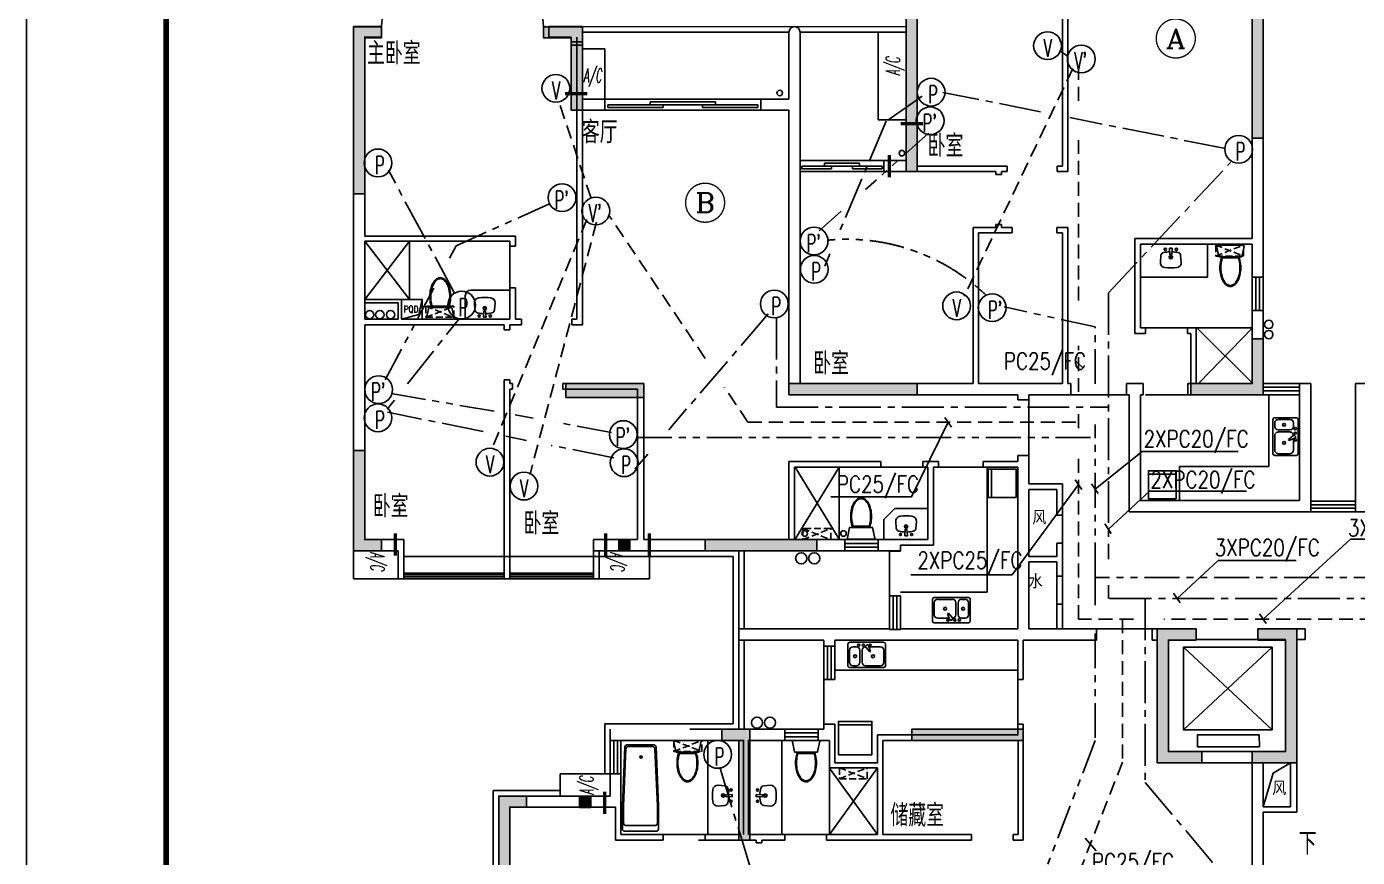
# Model space of a CAD drawing. Extents: x 193704 to 253004, y -154987 to -112987.
# Drawn here: x 193704 to 217549, y -137955 to -123055 of the extents above; entities that cross this region are included whole.
import ezdxf
from ezdxf.enums import TextEntityAlignment as Align

# ---------------------------------------------------------------- set-up
doc = ezdxf.new("R2010")
doc.units = 0
doc.header["$LTSCALE"] = 1000
doc.header["$MEASUREMENT"] = 0
for name, pattern in [('CENTER2', [1.125, 0.75, -0.125, 0.125, -0.125]), ('CONTINOUS', [0]), ('DASH', [0.35, 0.25, -0.1]), ('DASHED_50', [0.375, 0.25, -0.125]), ('PHANTOM2', [1.25, 0.625, -0.125, 0.125, -0.125, 0.125, -0.125])]:
    doc.linetypes.add(name, pattern=pattern)
doc.layers.get('0').update_dxf_attribs({"linetype": 'CONTINUOUS'})
for name, color, linetype in [('DJ', 4, 'CONTINUOUS'), ('FRAME', 7, 'CONTINUOUS'), ('KT', 251, 'CONTINUOUS'), ('PUB_TEXT', 7, 'CONTINUOUS'), ('WALL', 7, 'CONTINUOUS'), ('WINDOW', 7, 'CONTINUOUS'), ('WINDOW_TEXT', 7, 'CONTINUOUS'), ('厨卫', 251, 'CONTINUOUS'), ('弱电线2', 2, 'CONTINUOUS'), ('文字', 7, 'CONTINUOUS'), ('构造柱', 7, 'CONTINUOUS'), ('柱', 252, 'CONTINUOUS'), ('热水器', 252, 'CONTINUOUS'), ('空调位', 7, 'CONTINUOUS'), ('管道', 6, 'CONTINUOUS'), ('轴线', 2, 'CONTINUOUS')]:
    doc.layers.add(name, color=color, linetype=linetype)
doc.styles.add('_HZTXT', font='txt.shx', dxfattribs={"width": 0.8, "bigfont": 'hztxt.shx'})
doc.styles.add('_SIMPLEX', font='SIMPLEX.shx', dxfattribs={"width": 0.8})
doc.styles.add('COMP', font='COMPLEX', dxfattribs={"bigfont": 'hztxt'})
doc.styles.add('DIM_FONT', font='wcad.shx', dxfattribs={"width": 0.8})
doc.styles.add('HZTXT', font='romans.shx', dxfattribs={"width": 0.8, "bigfont": 'hztxt.shx'})
doc.styles.add('ITALICC', font='italicc.shx', dxfattribs={"width": 0.6})
doc.styles.add('SIMPLEX', font='SIMPLEX.SHX')

# ---------------------------------------------------------------- blocks, each defined once
blk = doc.blocks.new('_INDEX1')
at = {"const_width": 0.035}
blk.add_lwpolyline([(-0.5, 0, 1), (0.5, 0, 1)], format="xyb", close=True, dxfattribs=at)
at = {"style": 'COMP', "width": 2.333333}
blk.add_attdef('1', text='', height=0.5, dxfattribs=at).set_placement((-0.25, -0.25), (0.25, -0.25), align=Align.FIT)
blk = doc.blocks.new('WC2')
for points in [[(211, 207, 0.354037), (207, 212), (24, 251, 0.477064), (0, 231), (0, -231, 0.477064), (12, -241), (207, -200, 0.354037), (211, -195)], [(218, 163), (218, -150, 0.033558), (269, -165, 0.056391), (405, -181, 0.056391), (541, -165, 0.070142), (644, -126, 0.106098), (721, -59, 0.162033), (743, 6, 0.162033), (721, 71, 0.106098), (644, 138, 0.070142), (541, 178, 0.056391), (405, 193, 0.056391), (269, 178, 0.033558)], [(232, 150), (232, -138, 0.027675), (273, -149, 0.056391), (405, -164, 0.056391), (537, -149, 0.070142), (636, -112, 0.106098), (708, -49, 0.162033), (726, 6, 0.162033), (708, 61, 0.106098), (636, 124, 0.070142), (537, 162, 0.056391), (405, 177, 0.056391), (273, 162, 0.027675)]]:
    blk.add_lwpolyline(points, format="xyb", close=True)
blk = doc.blocks.new('M_E10')
for p, q in [((-740, -70), (-740, -680)), ((-700, -30), (-302, -30)), ((-640, -90), (-640, -660)), ((-600, -50), (-300, -50)), ((-300, -50), (695, -96)), ((-298, -30), (724, -76)), ((730, -136), (730, -614)), ((760, -116), (760, -634)), ((695, -654), (-300, -700)), ((685, -654), (-300, -700)), ((724, -674), (-298, -720)), ((-700, -720), (-302, -720)), ((-600, -700), (-300, -700))]:
    blk.add_line(p, q)
at = {"const_width": 1.5}
for points in [[(-800, 0), (800, 0)], [(-800, -750), (-800, 0)], [(800, 0), (800, -750)], [(800, -750), (-800, -750)]]:
    blk.add_lwpolyline(points, dxfattribs=at)
for radius in [20, 16]:
    blk.add_circle((550, -386), radius)
for centre, start, end in [((-700, -70), 90, 180), ((-600, -90), 90, 180), ((-302, -70), 83.7966, 90), ((690, -136), 0, 83.3675), ((720, -116), 0, 83.7966), ((-700, -680), 180, 270), ((-600, -660), 180, 270), ((690, -614), 276.6325, 0), ((720, -634), 276.2034, 0), ((-302, -680), 270, 276.2034)]:
    blk.add_arc(centre, 40, start, end)
at = {"width": 0.8, "flags": 9}
for tag in ['XSIZE', 'YSIZE']:
    blk.add_attdef(tag, (0, 0), '', height=0.5, dxfattribs=at)
blk = doc.blocks.new('RSQ')
at = {"layer": '热水器', "linetype": 'DASH', "ltscale": 0.5}
for p, q in [((-250, 0), (250, -200)), ((-250, -200), (250, 0))]:
    blk.add_line(p, q, dxfattribs=at)
blk.add_lwpolyline([(250, 0), (-250, 0), (-250, -200), (250, -200)], close=True, dxfattribs=at)
blk = doc.blocks.new('M_E29JIV')
at = {"color": 0, "linetype": 'ByBlock'}
for p, q in [((0, -307), (0, 307)), ((31, 338), (419, 338)), ((82, 245), (82, 40)), ((358, 307), (143, 307)), ((419, -20), (419, 245)), ((450, 307), (450, -307)), ((48, 2), (57, -12)), ((59, 31), (163, 70)), ((173, 53), (87, -18)), ((163, 70), (173, 53)), ((82, -184), (82, -245)), ((143, -82), (358, -82)), ((358, -123), (143, -123)), ((419, -245), (419, -184)), ((419, -338), (31, -338)), ((143, -307), (358, -307))]:
    blk.add_line(p, q, dxfattribs=at)
for centre, radius in [((51, 61), 20.5), ((251, 112), 25.6), ((51, -61), 20.5), ((51, -143), 20.5), ((251, -210), 25.6)]:
    blk.add_circle(centre, radius, dxfattribs=at)
for centre, radius, start, end in [((31, 307), 30.7, 90, 180), ((143, 245), 61.4, 90, 180), ((358, 245), 61.4, 0, 90), ((419, 307), 30.7, 0, 90), ((66, 12), 20.5, 110.5377, 210), ((74, -2), 20.5, 210, 309.4623), ((143, -20), 61.4, 180, 270), ((143, -184), 61.4, 90, 180), ((358, -20), 61.4, 270, 0), ((358, -184), 61.4, 0, 90), ((31, -307), 30.7, 180, 270), ((143, -245), 61.4, 180, 270), ((358, -245), 61.4, 270, 0), ((419, -307), 30.7, 270, 0)]:
    blk.add_arc(centre, radius, start, end, dxfattribs=at)
at = {"style": 'DIM_FONT', "width": 0.8, "flags": 9}
for tag in ['XSIZE', 'YSIZE']:
    blk.add_attdef(tag, (0, 0), '', height=0.5, dxfattribs=at)
blk = doc.blocks.new('_WBLK')
for p, q in [((-0.5, 0.5), (0.5, 0.5)), ((0.5, 0.167), (-0.5, 0.167)), ((0.5, -0.167), (-0.5, -0.167)), ((-0.5, -0.5), (0.5, -0.5))]:
    blk.add_line(p, q)
at = {"layer": 'WINDOW_TEXT', "style": 'SIMPLEX', "flags": 9}
blk.add_attdef('A', text='', height=1, dxfattribs=at).set_placement((0, 1.5), align=Align.MIDDLE)
blk = doc.blocks.new('A')
at = {"layer": '厨卫'}
blk.add_lwpolyline([(-370, 0), (-59, 85), (0, 350)], dxfattribs=at)
blk.add_lwpolyline([(-370, 0), (0, 0), (0, 350), (-370, 350)], close=True, dxfattribs=at)
at = {"layer": '厨卫', "style": 'HZTXT', "width": 0.8}
blk.add_text('PQD', height=120, dxfattribs=at).set_placement((-333, 118))

msp = doc.modelspace()

# ---------------------------------------------------------------- hatches: boundary and pattern name
at = {"layer": '构造柱'}
for points in [[(204312.9, -132458.1), (204512.9, -132458.1), (204512.9, -132258.1), (204312.9, -132258.1)], [(203612.9, -137058.1), (203812.9, -137058.1), (203812.9, -136858.1), (203612.9, -136858.1)]]:
    msp.add_hatch(color=256, dxfattribs=at).paths.add_polyline_path(points)
at = {"layer": '柱'}
h = msp.add_hatch(color=256, dxfattribs=at)
h.paths.add_polyline_path([(215762.9, -134057), (215762.9, -133857), (216462.9, -133857), (216462.9, -136257), (215662.9, -136257), (215662.9, -136057), (216262.9, -136057), (216262.9, -134057)])
h.paths.add_polyline_path([(202662.9, -136857.1), (202162.9, -136857.1), (202162.9, -138457.1), (202362.9, -138457.1), (202362.9, -137057.1), (202662.9, -137057.1)])
h.paths.add_polyline_path([(202162.9, -140357), (202362.9, -140357), (202362.9, -142157), (202812.9, -142157), (202812.9, -142357), (202162.9, -142357)])
h.paths.add_polyline_path([(199562.9, -130657), (199762.9, -130657), (199762.9, -132257), (200062.9, -132257), (200062.9, -132457), (199562.9, -132457)])
h.paths.add_polyline_path([(200062.9, -123057), (199562.9, -123057), (199562.9, -126057), (199762.9, -126057), (199762.9, -123257), (200062.9, -123257)])
h.paths.add_polyline_path([(205362.9, -142157), (205362.9, -142357), (206762.9, -142357), (206762.9, -142157), (206062.9, -142157), (206062.9, -141357), (205862.9, -141357), (205862.9, -142157)])
h.paths.add_polyline_path([(206162.9, -135657), (206662.9, -135657), (206662.9, -137647), (206462.9, -137647), (206462.9, -135857), (206162.9, -135857)])
h.paths.add_polyline_path([(211362.9, -141257), (211562.9, -141257), (211562.9, -142857), (211362.9, -142857)])
h.paths.add_polyline_path([(215662.9, -140857), (215862.9, -140857), (215862.9, -142857), (215662.9, -142857)])
h.paths.add_polyline_path([(211562.9, -135657.1), (211562.9, -135857.1), (209562.9, -135857.1), (209562.9, -135657.1)])
h.paths.add_polyline_path([(214662.9, -134057), (214662.9, -133857), (213962.9, -133857), (213962.9, -136257), (214762.9, -136257), (214762.9, -136057), (214162.9, -136057), (214162.9, -134057)])
h.paths.add_polyline_path([(214162.9, -134057), (214162.9, -136057)], flags=16)
h.paths.add_polyline_path([(207362.9, -129657), (207362.9, -129457), (209662.9, -129457), (209662.9, -129657)])
h.paths.add_polyline_path([(203362.9, -129707), (203362.9, -129457), (204762.9, -129457), (204762.9, -129707)])
h.paths.add_polyline_path([(205862.9, -132457), (205862.9, -132257), (207862.9, -132257), (207862.9, -132457)])
h.paths.add_polyline_path([(202962.9, -123057), (203662.9, -123057), (203662.9, -124357), (203662.9, -124557), (203462.9, -124557), (203462.9, -123257), (202962.9, -123257)])
h.paths.add_polyline_path([(215662.9, -128657), (215862.9, -128657), (215862.9, -129657), (214562.9, -129657), (214562.9, -129457), (215662.9, -129457)])
h.paths.add_polyline_path([(209462.9, -125657), (209662.9, -125657), (209662.9, -121657), (209462.9, -121657)])
h.paths.add_polyline_path([(215662.9, -125057), (215862.9, -125057), (215862.9, -121657), (215662.9, -121657)])
h.paths.add_polyline_path([(230862.9, -129707), (230862.9, -129457), (229462.9, -129457), (229462.9, -129707)])
h.paths.add_polyline_path([(222662.9, -135657.1), (222662.9, -135857.1), (224662.9, -135857.1), (224662.9, -135657.1)])
h.paths.add_polyline_path([(218562.9, -140857), (218362.9, -140857), (218362.9, -142857), (218562.9, -142857)])
h.paths.add_polyline_path([(222862.9, -141257), (222662.9, -141257), (222662.9, -142857), (222862.9, -142857)])
h.paths.add_polyline_path([(219562.9, -134057), (219562.9, -133857), (220262.9, -133857), (220262.9, -136257), (219462.9, -136257), (219462.9, -136057), (220062.9, -136057), (220062.9, -134057)])
h.paths.add_polyline_path([(218462.9, -134057), (218462.9, -133857), (217762.9, -133857), (217762.9, -136257), (218562.9, -136257), (218562.9, -136057), (217962.9, -136057), (217962.9, -134057)])
h.paths.add_polyline_path([(220062.9, -134057), (220062.9, -136057)], flags=16)
h.paths.add_polyline_path([(228862.9, -142157), (228862.9, -142357), (227462.9, -142357), (227462.9, -142157), (228162.9, -142157), (228162.9, -141357), (228362.9, -141357), (228362.9, -142157)])
h.paths.add_polyline_path([(228062.9, -135657), (227562.9, -135657), (227562.9, -137647), (227762.9, -137647), (227762.9, -135857), (228062.9, -135857)])
h.paths.add_polyline_path([(218562.9, -128657), (218362.9, -128657), (218362.9, -129657), (219662.9, -129657), (219662.9, -129457), (218562.9, -129457)])
h.paths.add_polyline_path([(218562.9, -125057), (218362.9, -125057), (218362.9, -121657), (218562.9, -121657)])
h.paths.add_polyline_path([(226862.9, -129657), (226862.9, -129457), (224562.9, -129457), (224562.9, -129657)])
h.paths.add_polyline_path([(228362.9, -132457), (228362.9, -132257), (226362.9, -132257), (226362.9, -132457)])
h.paths.add_polyline_path([(224762.9, -125657), (224562.9, -125657), (224562.9, -121657), (224762.9, -121657)])
h.paths.add_polyline_path([(232062.9, -140357), (231862.9, -140357), (231862.9, -142157), (231412.9, -142157), (231412.9, -142357), (232062.9, -142357)])
h.paths.add_polyline_path([(231562.9, -136857.1), (232062.9, -136857.1), (232062.9, -138457.1), (231862.9, -138457.1), (231862.9, -137057.1), (231562.9, -137057.1)])
h.paths.add_polyline_path([(234662.9, -130657), (234462.9, -130657), (234462.9, -132257), (234162.9, -132257), (234162.9, -132457), (234662.9, -132457)])
h.paths.add_polyline_path([(231262.9, -123057), (230562.9, -123057), (230562.9, -124357), (230562.9, -124557), (230762.9, -124557), (230762.9, -123257), (231262.9, -123257)])
h.paths.add_polyline_path([(234162.9, -123057), (234662.9, -123057), (234662.9, -126057), (234462.9, -126057), (234462.9, -123257), (234162.9, -123257)])

# ---------------------------------------------------------------- linework, layer by layer
for p, q in [((206862.9, -124357), (204062.9, -124357)), ((204121.2, -124506.7), (204121.2, -124457)), ((205112.9, -124457), (204121.2, -124457)), ((204879.6, -124457), (204879.6, -124407.2)), ((206046.2, -124407.2), (204879.6, -124407.2)), ((205112.9, -124506.7), (205112.9, -124457)), ((205812.9, -124457), (205112.9, -124457)), ((206804.6, -124457), (205812.9, -124457)), ((205812.9, -124506.7), (205812.9, -124457)), ((206046.2, -124457), (206046.2, -124407.2)), ((206804.6, -124506.7), (206804.6, -124457)), ((206862.9, -124557), (204062.9, -124557)), ((205112.9, -124506.7), (204121.2, -124506.7)), ((206804.6, -124506.7), (205812.9, -124506.7)), ((209062.9, -125457), (207562.9, -125457)), ((209062.9, -125657), (207562.9, -125657)), ((207594.2, -125606.7), (207594.2, -125557)), ((208125.4, -125557), (207594.2, -125557)), ((208125.4, -125606.7), (207594.2, -125606.7)), ((208625.4, -125507.3), (208000.4, -125507.3)), ((208000.4, -125557), (208000.4, -125507.3)), ((208125.4, -125606.7), (208125.4, -125557)), ((208500.4, -125557), (208125.4, -125557)), ((209031.7, -125557), (208500.4, -125557)), ((208500.4, -125606.7), (208500.4, -125557)), ((209031.7, -125606.7), (208500.4, -125606.7)), ((208625.4, -125557), (208625.4, -125507.3)), ((209031.7, -125606.7), (209031.7, -125557)), ((215662.9, -127547), (215662.9, -128147)), ((215729.6, -128147), (215729.6, -127547)), ((215796.2, -128147), (215796.2, -127547)), ((215862.9, -127547), (215862.9, -128147)), ((216512.9, -129457), (215862.9, -129457)), ((215862.9, -129523.7), (216512.9, -129523.7)), ((215862.9, -129590.3), (216512.9, -129590.3)), ((216512.9, -129657), (215862.9, -129657)), ((217512.9, -131567), (216712.9, -131567)), ((212262.9, -131817), (212262.9, -132317)), ((216712.9, -131630.3), (217512.9, -131630.3)), ((216712.9, -131693.7), (217512.9, -131693.7)), ((217512.9, -131757), (216712.9, -131757)), ((208962.9, -132257), (208362.9, -132257)), ((208362.9, -132323.7), (208962.9, -132323.7)), ((208362.9, -132390.3), (208962.9, -132390.3)), ((208962.9, -132457), (208362.9, -132457)), ((200462.9, -132856.6), (202262.9, -132856.6)), ((202262.9, -132890), (200462.9, -132890)), ((202262.9, -132923.3), (200462.9, -132923.3)), ((200462.9, -132956.6), (202262.9, -132956.6)), ((202359, -132856.6), (203862.9, -132856.6)), ((203862.9, -132890), (202359, -132890)), ((203862.9, -132923.3), (202359, -132923.3)), ((202359, -132956.6), (203862.9, -132956.6)), ((207287.9, -135657), (207887.9, -135657)), ((204162.9, -135857), (204162.9, -136457)), ((204226.2, -136457), (204226.2, -135857)), ((204289.6, -136457), (204289.6, -135857)), ((204352.9, -135857), (204352.9, -136457)), ((207887.9, -135723.7), (207287.9, -135723.7)), ((207887.9, -135790.3), (207287.9, -135790.3)), ((207287.9, -135857), (207887.9, -135857))]:
    msp.add_line(p, q)
at = {"layer": 'DJ'}
for p, q in [((212487.5, -129035.5), (212622.1, -129170)), ((210157.2, -130064.7), (210275.6, -130237.3)), ((212495.4, -131186.2), (212613.8, -131358.8)), ((212785, -131255.8), (212903.3, -131428.4)), ((213022.2, -131972.1), (213140.5, -132144.8)), ((214253.1, -133215.8), (214371.5, -133388.4)), ((215796.2, -133588.5), (215914.6, -133761.1)), ((212669.9, -137612.3), (212871, -137839.6))]:
    msp.add_line(p, q, dxfattribs=at)
at = {"layer": 'DJ', "linetype": 'ByBlock'}
for p, q in [((210214.4, -130148.2), (209558.5, -131486.6)), ((213691.7, -130673.5), (215414.9, -130673.5)), ((212552.6, -131269.7), (211362.5, -132885.5)), ((209558.5, -131486.6), (208116.2, -131486.6)), ((213824.9, -131389.8), (215563.2, -131389.8)), ((215055.9, -132633.5), (216452.8, -132633.5)), ((211362.5, -132885.5), (209549.6, -132885.5))]:
    msp.add_line(p, q, dxfattribs=at)
at = {"layer": 'DJ', "linetype": 'CONTINOUS'}
for p, q in [((212850.1, -131350.7), (213691.7, -130673.5)), ((213087.2, -132067.1), (213824.9, -131389.8)), ((215861.3, -133683.4), (217425.5, -132247.3)), ((217425.5, -132247.3), (219121.9, -132247.3)), ((214318.2, -133310.7), (215055.9, -132633.5))]:
    msp.add_line(p, q, dxfattribs=at)
at = {"layer": 'DJ'}
for centre in [(211997.4, -123398.7), (212601.5, -123637.1), (203187.1, -124161.4), (209911.8, -124231.9), (209894.8, -124744.7), (215421.5, -125256), (199999.4, -125499.9), (203299.1, -126124.1), (203903.6, -126362), (207814.2, -126901.9), (207816.6, -127406.9), (201499.6, -128050.8), (207102.7, -128030.1), (210367.3, -128063.6), (211005.9, -128097.2), (200011.6, -129566.1), (200000.9, -130071.7), (204397, -130372.2), (202005.6, -130866.7), (204410.8, -130877.8), (202615.7, -131296.5), (206086.3, -136108.5)]:
    msp.add_circle(centre, 248.7, dxfattribs=at)
at = {"layer": 'FRAME', "color": 7, "linetype": 'ByBlock'}
msp.add_lwpolyline([(193703.8, -112987), (253003.8, -112987), (253003.8, -154987), (193703.8, -154987)], close=True, dxfattribs=at)
at = {"layer": 'FRAME', "color": 7, "linetype": 'ByBlock', "const_width": 100}
msp.add_lwpolyline([(196203.8, -153986.6), (252003.8, -153986.6), (252003.8, -113986.5), (196203.8, -113986.5)], close=True, dxfattribs=at)
at = {"layer": 'KT', "const_width": 60}
for points in [[(203352.9, -124257), (203752.9, -124257)], [(209368.5, -124797), (209768.5, -124797)], [(209162.9, -125358.6), (209162.9, -125758.6)], [(200312.9, -132144.7), (200312.9, -132544.7)], [(204082, -132144.7), (204082, -132544.7)], [(204862.8, -132144.7), (204862.8, -132544.7)], [(204062.9, -136774.3), (204062.9, -137174.3)]]:
    msp.add_lwpolyline(points, dxfattribs=at)
at = {"layer": 'WALL'}
for p, q in [((215862.9, -120557), (215862.9, -127547)), ((209462.9, -121657), (209462.9, -125457)), ((209662.9, -121857), (209662.9, -125557)), ((212262.9, -121857), (212262.9, -125557)), ((212362.9, -121857), (212362.9, -125657)), ((215662.9, -126857), (215662.9, -121857)), ((199562.9, -132457), (199562.9, -123056)), ((200062.9, -123056), (199562.9, -123056)), ((200062.9, -123246), (199752.9, -123246)), ((199762.9, -123246), (199762.9, -126812)), ((200062.9, -123246), (200062.9, -123056)), ((203062.9, -123056), (203652.9, -123056)), ((203062.9, -123246), (203062.9, -123056)), ((203462.9, -123246), (203062.9, -123246)), ((203562.9, -128302), (203562.9, -123246)), ((203662.9, -123056), (203662.9, -124357)), ((207362.9, -123156), (207362.9, -124357)), ((207562.9, -123156), (207562.9, -125457)), ((203652.9, -124357), (204062.9, -124357)), ((204062.9, -124357), (204062.9, -124557)), ((206862.9, -124357), (207362.9, -124357)), ((206862.9, -124357), (206862.9, -124557)), ((203552.9, -124557), (204062.9, -124557)), ((203662.9, -124557), (203662.9, -128402)), ((206862.9, -124557), (207362.9, -124557)), ((207362.9, -124557), (207362.9, -129657)), ((207562.9, -125457), (207562.9, -125457)), ((207562.9, -125657), (207562.9, -125457)), ((207562.9, -125657), (207562.9, -129467)), ((207562.9, -125657), (207562.9, -125657)), ((209062.9, -125457), (209462.9, -125457)), ((209062.9, -125657), (209062.9, -125457)), ((209462.9, -125657), (209062.9, -125657)), ((209562.9, -125657), (211072.9, -125657)), ((211272.9, -125557), (209652.9, -125557)), ((211072.9, -125657), (211072.9, -125707)), ((211172.9, -125657), (211172.9, -125707)), ((211272.9, -125657), (211172.9, -125657)), ((211272.9, -125557), (211272.9, -125657)), ((212262.9, -125557), (212172.9, -125557)), ((212172.9, -125557), (212172.9, -125657)), ((212362.9, -125657), (212172.9, -125657)), ((211072.9, -125707), (211172.9, -125707)), ((211072.9, -126607), (211072.9, -126657)), ((211072.9, -126607), (211172.9, -126607)), ((211172.9, -126607), (211172.9, -126657)), ((202462.9, -126812), (199762.9, -126812)), ((202462.9, -126812), (202462.9, -126992)), ((210662.9, -126657), (210662.9, -129457)), ((211072.9, -126657), (210662.9, -126657)), ((210762.9, -126757), (210762.9, -129457)), ((211362.9, -126757), (210762.9, -126757)), ((211362.9, -126657), (211172.9, -126657)), ((211362.9, -126757), (211362.9, -126657)), ((212162.9, -126757), (212162.9, -126657)), ((212362.9, -126657), (212162.9, -126657)), ((212262.9, -126757), (212162.9, -126757)), ((212262.9, -126757), (212262.9, -129457)), ((212362.9, -126657), (212362.9, -129457)), ((215662.9, -126857), (213562.9, -126857)), ((213562.9, -126857), (213562.9, -128557)), ((199762.9, -128302), (199762.9, -126902)), ((202362.9, -126902), (199762.9, -126902)), ((202362.9, -126902), (202362.9, -126992)), ((202362.9, -126992), (202462.9, -126992)), ((215662.9, -126957), (213662.9, -126957)), ((213662.9, -126957), (213662.9, -128457)), ((215662.9, -126957), (215662.9, -127547)), ((215662.9, -127547), (215862.9, -127547)), ((202362.9, -127742), (202362.9, -128302)), ((202362.9, -127742), (202462.9, -127742)), ((202462.9, -127742), (202462.9, -128302)), ((200422.9, -127952), (199762.9, -127952)), ((200362.9, -128012), (199762.9, -128012)), ((200362.9, -128302), (200362.9, -128012)), ((200422.9, -127952), (200422.9, -128302)), ((215662.9, -128147), (215862.9, -128147)), ((215662.9, -128147), (215662.9, -129457)), ((215862.9, -128147), (215862.9, -129457)), ((200362.9, -128302), (199762.9, -128302)), ((199762.9, -128402), (199762.9, -132267)), ((202262.9, -128402), (199762.9, -128402)), ((202362.9, -128302), (200422.9, -128302)), ((202262.9, -128492), (202262.9, -128402)), ((202262.9, -128492), (202362.9, -128492)), ((202362.9, -128492), (202362.9, -128402)), ((202572.9, -128402), (202362.9, -128402)), ((202572.9, -128302), (202462.9, -128302)), ((202572.9, -128302), (202572.9, -128402)), ((203562.9, -128302), (203472.9, -128302)), ((203472.9, -128302), (203472.9, -128402)), ((203662.9, -128402), (203472.9, -128402)), ((213662.9, -128457), (213752.9, -128457)), ((213752.9, -128457), (213752.9, -128557)), ((214502.9, -128457), (214662.9, -128457)), ((214502.9, -128457), (214502.9, -128557)), ((214662.9, -128457), (214662.9, -129457)), ((213562.9, -128557), (213752.9, -128557)), ((214502.9, -128557), (214562.9, -128557)), ((214562.9, -128557), (214562.9, -129467)), ((202262.9, -132257), (202262.9, -129392)), ((202262.9, -129392), (202362.9, -129392)), ((202362.9, -129456), (202362.9, -129392)), ((202362.9, -129456), (202412.9, -129456)), ((202412.9, -129556), (202412.9, -129456)), ((203312.9, -129456), (204762.9, -129456)), ((203312.9, -129556), (203312.9, -129456)), ((204762.9, -129456), (204762.9, -132257)), ((207552.9, -129457), (210662.9, -129457)), ((210762.9, -129457), (212262.9, -129457)), ((212362.9, -129457), (212412.9, -129457)), ((212412.9, -129457), (212412.9, -129657)), ((213412.9, -129457), (213712.9, -129457)), ((213412.9, -129457), (213412.9, -129657)), ((213712.9, -129657), (213712.9, -129457)), ((214512.9, -129457), (215662.9, -129457)), ((214512.9, -129657), (214512.9, -129457)), ((215862.9, -129657), (215862.9, -129457)), ((216512.9, -129457), (216512.9, -131557)), ((216712.9, -129457), (216512.9, -129457)), ((216512.9, -129657), (216512.9, -129457)), ((216712.9, -131757), (216712.9, -129457)), ((217512.9, -131757), (217512.9, -129457)), ((217512.9, -129457), (217712.9, -129457)), ((202362.9, -132257), (202362.9, -129556)), ((202362.9, -129556), (202412.9, -129556)), ((203312.9, -129556), (204652.9, -129556)), ((204652.9, -132257), (204652.9, -129556)), ((207362.9, -129657), (211462.9, -129657)), ((211462.9, -129657), (211462.9, -129747)), ((211662.9, -129657), (211662.9, -129747)), ((211662.9, -129657), (212412.9, -129657)), ((213412.9, -129657), (213462.9, -129657)), ((213462.9, -129657), (213462.9, -131757)), ((213662.9, -129657), (213662.9, -131557)), ((213662.9, -129657), (213712.9, -129657)), ((214512.9, -129657), (215862.9, -129657)), ((211462.9, -129747), (211662.9, -129747)), ((207362.9, -130857), (207362.9, -132267)), ((209012.9, -130857), (207362.9, -130857)), ((209012.9, -130957), (209012.9, -130857)), ((209762.9, -130957), (209762.9, -130857)), ((210042.9, -130857), (209762.9, -130857)), ((210042.9, -130957), (210042.9, -130857)), ((210842.9, -130957), (210842.9, -130857)), ((211462.9, -130857), (210842.9, -130857)), ((211462.9, -130747), (211662.9, -130747)), ((211462.9, -130747), (211462.9, -130857)), ((211662.9, -130747), (211662.9, -131257)), ((207462.9, -130957), (207462.9, -132267)), ((209012.9, -130957), (207462.9, -130957)), ((209852.9, -130957), (209762.9, -130957)), ((209852.9, -130957), (209852.9, -132257)), ((209952.9, -130957), (209952.9, -132357)), ((209952.9, -130957), (210042.9, -130957)), ((210842.9, -130957), (211462.9, -130957)), ((211462.9, -133857), (211462.9, -130957)), ((212262.9, -131257), (211662.9, -131257)), ((211662.9, -132557), (211662.9, -131357)), ((212162.9, -131357), (211662.9, -131357)), ((212162.9, -131357), (212162.9, -131817)), ((212262.9, -131257), (212262.9, -131817)), ((213662.9, -131557), (216512.9, -131557)), ((212162.9, -131817), (212262.9, -131817)), ((213462.9, -131757), (216712.9, -131757)), ((220662.9, -131757), (217512.9, -131757)), ((200462.9, -132257), (199752.9, -132257)), ((200462.9, -132257), (200462.9, -132457)), ((202262.9, -132257), (202262.9, -132257)), ((202262.9, -132257), (202262.9, -132956.6)), ((202362.9, -132257), (202362.9, -132956.6)), ((204652.9, -132257), (203862.9, -132257)), ((203862.9, -132257), (203862.9, -132457)), ((207362.9, -132257), (204762.9, -132257)), ((208362.9, -132257), (207462.9, -132257)), ((208362.9, -132457), (208362.9, -132257)), ((209852.9, -132257), (208962.9, -132257)), ((208962.9, -132457), (208962.9, -132257)), ((212162.9, -132317), (212262.9, -132317)), ((212162.9, -132317), (212162.9, -132557)), ((212262.9, -132317), (212262.9, -132913)), ((200362.9, -132457), (199562.9, -132457)), ((200362.9, -132956.6), (200362.9, -132457)), ((200462.9, -132956.6), (200462.9, -132456.6)), ((208362.9, -132457), (203862.9, -132457)), ((204862.9, -132457), (203862.9, -132457)), ((203862.9, -132457), (203862.9, -132956.6)), ((203962.9, -132956.6), (203962.9, -132457)), ((203962.9, -132956.6), (203962.9, -132463.6)), ((209362.9, -132457), (208962.9, -132457)), ((209162.9, -132465.6), (209362.9, -132465.6)), ((209162.9, -132465.6), (209362.9, -132465.6)), ((209362.9, -132357), (209362.9, -132457)), ((209952.9, -132357), (209362.9, -132357)), ((209362.9, -132365.6), (209362.9, -132465.6)), ((209362.9, -132365.6), (209362.9, -132465.6)), ((212162.9, -132557), (211662.9, -132557)), ((212162.9, -132657), (211662.9, -132657)), ((211662.9, -133857), (211662.9, -132657)), ((212162.9, -132657), (212162.9, -132913)), ((200362.9, -132956.6), (200462.9, -132956.6)), ((200462.9, -132956.6), (200462.9, -132856.6)), ((202262.9, -132956.6), (202262.9, -132856.6)), ((202362.9, -132956.6), (202262.9, -132956.6)), ((202362.9, -132956.6), (202262.9, -132956.6)), ((202362.9, -132856.6), (202362.9, -132956.6)), ((203862.9, -132856.6), (203862.9, -132956.6)), ((203862.9, -132956.6), (203962.9, -132956.6)), ((212162.9, -132913), (212262.9, -132913)), ((209162.9, -133265.6), (209362.9, -133265.6)), ((209162.9, -133265.6), (209362.9, -133265.6)), ((212162.9, -133413), (212262.9, -133413)), ((212162.9, -133413), (212162.9, -133857)), ((212262.9, -133413), (212262.9, -133857)), ((209162.9, -133857), (206463.3, -133857)), ((206463.3, -134057), (206463.3, -133857)), ((209162.9, -133865.6), (209362.9, -133865.6)), ((211462.9, -133857), (209362.9, -133857)), ((212162.9, -133857), (211662.9, -133857)), ((212872.9, -133857), (212262.9, -133857)), ((212872.9, -134057), (212872.9, -133857)), ((214662.9, -133857), (213872.9, -133857)), ((213872.9, -134057), (213872.9, -133857)), ((214662.9, -134047), (214662.9, -133857)), ((215762.9, -134047), (215762.9, -133857)), ((216612.9, -133857), (215762.9, -133857)), ((216462.9, -137147), (216462.9, -133857)), ((216612.9, -134047), (216612.9, -133857)), ((207987.9, -134057), (206463.3, -134057)), ((207987.9, -134165.6), (207987.9, -134065.6)), ((207987.9, -134165.6), (208187.9, -134165.6)), ((211462.9, -134057), (208187.9, -134057)), ((208187.9, -134165.6), (208187.9, -134065.6)), ((211462.9, -134767), (211462.9, -134057)), ((212872.9, -134057), (211562.9, -134057)), ((211562.9, -134767), (211562.9, -134057)), ((213962.9, -134057), (213872.9, -134057)), ((216262.9, -134047), (215762.9, -134047)), ((216262.9, -134047), (216262.9, -136057)), ((216612.9, -134047), (216462.9, -134047)), ((207987.9, -134765.6), (208187.9, -134765.6)), ((207987.9, -134765.6), (208187.9, -134765.6)), ((211462.9, -134767), (211562.9, -134767)), ((204162.9, -135657), (204162.9, -135857)), ((207287.9, -135657), (205587.9, -135657)), ((207287.9, -135657), (207287.9, -135857)), ((207987.9, -135657), (207887.9, -135657)), ((207887.9, -135657), (207887.9, -135857)), ((207987.9, -135565.6), (208187.9, -135565.6)), ((207987.9, -135565.6), (207987.9, -135657)), ((208187.9, -135565.6), (208187.9, -136257)), ((211462.9, -135567), (211562.9, -135567)), ((211462.9, -135757), (211462.9, -135567)), ((211562.9, -137647), (211562.9, -135567)), ((204162.9, -135857), (204352.9, -135857)), ((204352.9, -135857), (204352.9, -135857)), ((204352.9, -135857), (206548.3, -135857)), ((206548.3, -135847), (206548.3, -137547)), ((206638.3, -135847), (206638.3, -137547)), ((206638.3, -135847), (206638.3, -137547)), ((206638.3, -135857), (207287.9, -135857)), ((207887.9, -135857), (208087.9, -135857)), ((208087.9, -135857), (208087.9, -136347)), ((211472.9, -135757), (208947.9, -135757)), ((208947.9, -136257), (208947.9, -135757)), ((209047.9, -137547), (209047.9, -135857)), ((211472.9, -135857), (209047.9, -135857)), ((211472.9, -135847), (211472.9, -137547)), ((216262.9, -136057), (214162.9, -136057)), ((208087.9, -136347), (208947.9, -136347)), ((208957.9, -136257), (208187.9, -136257)), ((208947.9, -136347), (208947.9, -137547)), ((216462.9, -136257), (213962.9, -136257)), ((215662.9, -141647), (215662.9, -136257)), ((215862.9, -136257), (215862.9, -137047)), ((216352.9, -136257), (216352.9, -137047)), ((204162.9, -136457), (204352.9, -136457)), ((204162.9, -136457), (204162.9, -136857)), ((204352.9, -136457), (204352.9, -137547)), ((202162.9, -136857), (202162.9, -142347)), ((202162.9, -136857), (204162.9, -136857)), ((204252.9, -137057), (202352.9, -137057)), ((202362.9, -137047), (202362.9, -142157)), ((204252.9, -137057), (204252.9, -137647)), ((216352.9, -137047), (215862.9, -137047)), ((215862.9, -137147), (215862.9, -141647)), ((216462.9, -137147), (215862.9, -137147)), ((205112.9, -137547), (204352.9, -137547)), ((205112.9, -137547), (205112.9, -137647)), ((206462.9, -137547), (205862.9, -137547)), ((205862.9, -137547), (205862.9, -137647)), ((207288.3, -137547), (206638.3, -137547)), ((207288.3, -137547), (207288.3, -137647)), ((208947.9, -137547), (208038.3, -137547)), ((208038.3, -137547), (208038.3, -137647)), ((210632.9, -137547), (209047.9, -137547)), ((210632.9, -137547), (210632.9, -137647)), ((211472.9, -137547), (211382.9, -137547)), ((211382.9, -137547), (211382.9, -137647)), ((205112.9, -137647), (204252.9, -137647)), ((205741.3, -137647), (206778.3, -137647)), ((206778.3, -137647), (206778.3, -137697)), ((206778.3, -137697), (206878.3, -137697)), ((207288.3, -137647), (206878.3, -137647)), ((206878.3, -137647), (206878.3, -137697)), ((210632.9, -137647), (208038.3, -137647)), ((211562.9, -137647), (211382.9, -137647))]:
    msp.add_line(p, q, dxfattribs=at)
msp.add_arc((207462.9, -123156), 100, 0, 180, dxfattribs=at)
at = {"layer": 'WINDOW'}
for p, q in [((203462.9, -123056), (209462.8, -123057)), ((203662.9, -123156), (207362.9, -123156)), ((207562.9, -123156), (209462.9, -123156)), ((202362.9, -127742), (202362.9, -126992)), ((213752.9, -128457), (214502.9, -128457)), ((213412.9, -129657), (212412.9, -129657)), ((213752.9, -129657), (214552.9, -129657)), ((211662.9, -129747), (211662.9, -130747)), ((209762.9, -130957), (209012.9, -130957)), ((210042.9, -130957), (210842.9, -130957)), ((206463.3, -133857), (206463.3, -132457)), ((206463.3, -135657), (206463.3, -132457)), ((206563.3, -133857), (206563.3, -132457)), ((209162.9, -133265.6), (209162.9, -132465.6)), ((212162.9, -133413), (212162.9, -132913)), ((212262.9, -133413), (212262.9, -132913)), ((213872.9, -133857), (212872.9, -133857)), ((206463.3, -134057), (206463.3, -135657)), ((206563.3, -134057), (206563.3, -135657)), ((216025.4, -135664.6), (214431.7, -134187.7)), ((214431.7, -135664.6), (216025.4, -134187.7)), ((214662.9, -134047), (215762.9, -134047)), ((207987.9, -134765.6), (207987.9, -135565.6)), ((207987.9, -134765.6), (207987.9, -135478.5)), ((211462.9, -134767), (211462.9, -135567)), ((205862.9, -137547), (205112.9, -137547)), ((207288.3, -137547), (208038.3, -137547))]:
    msp.add_line(p, q, dxfattribs=at)
at = {"layer": 'WINDOW', "color": 8}
for p, q in [((206363.3, -132557), (200462.9, -132557)), ((206363.3, -135557), (206363.3, -132557)), ((204062.9, -135557), (204062.9, -136457)), ((204062.9, -135557), (206363.3, -135557)), ((202062.9, -142457), (202062.9, -136757)), ((202062.9, -136757), (203262.9, -136757)), ((203162.9, -136757), (203262.9, -136757))]:
    msp.add_line(p, q, dxfattribs=at)
at = {"layer": 'WINDOW'}
for points in [[(216025.4, -134187.7), (216025.4, -135664.6), (214431.7, -135664.6), (214431.7, -134187.7)], [(215792.7, -135972), (215787.7, -135755.4), (214684.3, -135755.4), (214684.3, -135972)]]:
    msp.add_lwpolyline(points, close=True, dxfattribs=at)
msp.add_arc((201512.9, -123102.4), 1450.7, 1.79422, 178.16464, dxfattribs=at)
at = {"layer": '厨卫'}
for p, q in [((199762.9, -126902), (200562.9, -127950.9)), ((200562.9, -126902), (199762.9, -127950.9)), ((200562.9, -127950.9), (200562.9, -126902)), ((214183.4, -127029.4), (214190.9, -127146.1)), ((214229.8, -127029.4), (214183.4, -127029.4)), ((214222.3, -127146.1), (214229.8, -127029.4)), ((214862.9, -127547), (214862.9, -126957)), ((214190.9, -127146.1), (214222.3, -127146.1)), ((214862.9, -127547), (213672.9, -127547)), ((202352.9, -127781.2), (201663.3, -127781.2)), ((199762, -127952), (200562, -127952)), ((200562.9, -127872), (200562.9, -127950.9)), ((201563.3, -127881.2), (201563.3, -128302)), ((201889.7, -128269.6), (201897.2, -128152.9)), ((201936.1, -128269.6), (201889.7, -128269.6)), ((201897.2, -128152.9), (201928.6, -128152.9)), ((201928.6, -128152.9), (201936.1, -128269.6)), ((214662.9, -128457), (215672.9, -128457)), ((215662.9, -129447), (214673.1, -128457)), ((214712.9, -129447), (215672.9, -128457)), ((215962.9, -129647), (215962.9, -130947)), ((208262.9, -130957), (207472.9, -132247)), ((207472.9, -130957), (208262.9, -132247)), ((208262.9, -132247), (208262.9, -130957)), ((210912.9, -133197), (210912.9, -130957)), ((210993.6, -131500.7), (210993.6, -130990.7)), ((214304.2, -131080.9), (213804.2, -131080.9)), ((214363.2, -130947), (214363.2, -131547)), ((214363.2, -130947), (215962.9, -130947)), ((209062.3, -131897), (209262.3, -131697)), ((209862.9, -131697), (209262.3, -131697)), ((209062.3, -131897), (209062.3, -132247)), ((209439.7, -132185.5), (209447.2, -132068.7)), ((209447.2, -132068.7), (209478.6, -132068.7)), ((209478.6, -132068.7), (209486.1, -132185.5)), ((209486.1, -132185.5), (209439.7, -132185.5)), ((210912.9, -133197), (209362.9, -133197)), ((211462.9, -134597), (208197.9, -134597)), ((208850.5, -135574.9), (208250.5, -135574.9)), ((205912.9, -137547), (205912.9, -135857)), ((207238.3, -135847), (207238.3, -137547)), ((208087.9, -137547), (208087.9, -136257)), ((208087.9, -137547), (208947.9, -136347)), ((208947.9, -137547), (208087.9, -136357)), ((206230.3, -136832), (206347, -136824.5)), ((206230.3, -136863.4), (206230.3, -136832)), ((206347, -136870.9), (206230.3, -136863.4)), ((206347, -136824.5), (206347, -136870.9)), ((206895.5, -136832), (206778.8, -136824.5)), ((206778.8, -136824.5), (206778.8, -136870.9)), ((206778.8, -136870.9), (206895.5, -136863.4)), ((206895.5, -136863.4), (206895.5, -136832))]:
    msp.add_line(p, q, dxfattribs=at)
for points in [[(214187.5, -127094.2, 0.0463646), (214077.4, -127107.9, 0.3327345), (214030.4, -127162.4)], [(214382.7, -127162.4, 0.3327345), (214335.8, -127107.9, 0.0463646), (214225.6, -127094.2)], [(214020.3, -127281.2, 0.4090753), (214100.7, -127378.4)], [(214312.4, -127378.4, 0.4090753), (214392.9, -127281.2)], [(214100.7, -127378.4, 0.0513874), (214312.4, -127378.4)], [(201726.6, -128017.8, -0.4090753), (201807.1, -127920.6)], [(201807.1, -127920.6, -0.0513874), (202018.7, -127920.6)], [(202018.7, -127920.6, -0.4090753), (202099.2, -128017.8)], [(201893.9, -128204.9, -0.0463646), (201783.7, -128191.1, -0.3327345), (201736.8, -128136.6)], [(202089.1, -128136.6, -0.3327345), (202042.1, -128191.1, -0.0463646), (201931.9, -128204.9)], [(209276.6, -131933.6, -0.4090753), (209357.1, -131836.5)], [(209357.1, -131836.5, -0.0513874), (209568.7, -131836.5)], [(209568.7, -131836.5, -0.4090753), (209649.2, -131933.6)], [(209443.9, -132120.7, -0.0463646), (209333.7, -132106.9, -0.3327345), (209286.8, -132052.5)], [(209639.1, -132052.5, -0.3327345), (209592.1, -132106.9, -0.0463646), (209481.9, -132120.7)], [(205998, -136953.5, -0.0513874), (205998, -136741.8)], [(205998, -136741.8, -0.4090753), (206095.2, -136661.4)], [(206214, -136671.5, -0.3327345), (206268.5, -136718.5, -0.0463646), (206282.3, -136828.7)], [(206282.3, -136866.7, -0.0463646), (206268.5, -136976.9, -0.3327345), (206214, -137023.8)], [(206911.8, -136671.5, 0.3327345), (206857.3, -136718.5, 0.0463646), (206843.5, -136828.7)], [(206843.5, -136866.7, 0.0463646), (206857.3, -136976.9, 0.3327345), (206911.8, -137023.8)], [(207127.8, -136741.8, 0.4090753), (207030.6, -136661.4)], [(207127.8, -136953.5, 0.0513874), (207127.8, -136741.8)], [(206095.2, -137034, -0.4090753), (205998, -136953.5)], [(207030.6, -137034, 0.4090753), (207127.8, -136953.5)]]:
    msp.add_lwpolyline(points, format="xyb", dxfattribs=at)
for points in [[(214030.4, -127162.4), (214020.3, -127281.2)], [(214382.7, -127162.4), (214392.9, -127281.2)], [(201736.7, -128136.6), (201726.6, -128017.8)], [(202089.1, -128136.6), (202099.2, -128017.8)], [(209286.7, -132052.5), (209276.6, -131933.6)], [(209639.1, -132052.5), (209649.2, -131933.6)], [(206214, -136671.5), (206095.2, -136661.4)], [(206911.8, -136671.5), (207030.6, -136661.4)], [(206214, -137023.8), (206095.2, -137034)], [(206911.8, -137023.8), (207030.6, -137034)]]:
    msp.add_lwpolyline(points, dxfattribs=at)
for points in [[(211434.5, -131500.7), (210934.5, -131500.7), (210934.5, -130990.7), (211434.5, -130990.7)], [(214304.2, -131521.8), (214304.2, -131021.8), (213804.2, -131021.8), (213804.2, -131521.8)], [(208850.5, -136115.8), (208850.5, -135515.8), (208250.5, -135515.8), (208250.5, -136115.8)]]:
    msp.add_lwpolyline(points, close=True, dxfattribs=at)
for centre, radius in [((214106.6, -127051.2), 20), ((214306.6, -127051.2), 20), ((214206.6, -127191.2), 30), ((214206.6, -127191.2), 20), ((201812.9, -128247.8), 20), ((201912.9, -128107.8), 30), ((201912.9, -128107.8), 20), ((202012.9, -128247.8), 20), ((207647.1, -132145.9), 50), ((208340.6, -132145.9), 50), ((209462.9, -132023.6), 30), ((209462.9, -132023.6), 20), ((209362.9, -132163.6), 20), ((209562.9, -132163.6), 20), ((206185.2, -136847.7), 30), ((206185.2, -136847.7), 20), ((206325.2, -136747.7), 20), ((206800.6, -136747.7), 20), ((206940.6, -136847.7), 30), ((206940.6, -136847.7), 20), ((206325.2, -136947.7), 20), ((206800.6, -136947.7), 20)]:
    msp.add_circle(centre, radius, dxfattribs=at)
msp.add_arc((201663.3, -127881.2), 100, 90, 180, dxfattribs=at)
at = {"layer": '弱电线2', "linetype": 'DASHED_50'}
for p, q in [((212354.6, -123585.3), (212220.5, -123482.8)), ((203745.1, -126516.9), (202036.3, -130641)), ((203915, -126565.4), (202724.1, -131088.4)), ((206629.8, -130148.2), (212552.6, -130148.2)), ((213339.1, -133683.4), (213339.1, -136246.1)), ((213339.1, -136246.1), (211826, -140121.9))]:
    msp.add_line(p, q, dxfattribs=at)
at = {"layer": '弱电线2', "linetype": 'CENTER2'}
for p, q in [((209751.3, -124301.7), (209108.2, -124751.8)), ((209108.2, -124751.8), (208280.9, -126702.3)), ((201377.5, -127847.3), (200186.3, -125633.1)), ((208098.7, -127132), (208006.1, -127350.1)), ((206994.2, -128204.6), (205210, -130286.4)), ((207137.9, -128276.4), (207137.9, -129881)), ((200530.2, -129461), (201459.3, -128290.3)), ((200167.2, -129918.5), (200297.7, -129754.1)), ((207137.9, -129881), (213088.2, -129881)), ((201884.7, -130318.4), (200168.1, -129968.8)), ((202661, -130476.5), (202293.5, -130401.6)), ((204225.1, -130787.6), (203105.1, -130566.9)), ((204834.8, -130724.1), (204605.2, -130991.9)), ((206126.1, -136337.9), (206987.1, -139192.4))]:
    msp.add_line(p, q, dxfattribs=at)
at = {"layer": '弱电线2', "linetype": 'PHANTOM2'}
for p, q in [((203075.8, -126232.5), (201402.9, -126984.4)), ((202081.3, -129955.3), (200205.3, -129628.3)), ((202783.5, -130077.7), (202455.4, -130020.5)), ((204183.6, -130334.2), (203199.8, -130150.3)), ((204642.7, -130422.7), (212850.1, -130422.7)), ((212850.1, -132934.1), (212850.1, -133432.9)), ((212850.1, -133938.3), (212850.1, -135860.1)), ((212850.1, -135860.1), (211453.1, -139518.6))]:
    msp.add_line(p, q, dxfattribs=at)
at = {"layer": '构造柱'}
for points in [[(204312.9, -132458.1), (204512.9, -132458.1), (204512.9, -132258.1), (204312.9, -132258.1)], [(203612.9, -137058.1), (203812.9, -137058.1), (203812.9, -136858.1), (203612.9, -136858.1)]]:
    msp.add_lwpolyline(points, close=True, dxfattribs=at)
at = {"layer": '柱'}
for points in [[(209462.9, -125657), (209662.9, -125657), (209662.9, -121657), (209462.9, -121657)], [(215662.9, -125057), (215862.9, -125057), (215862.9, -121657), (215662.9, -121657)], [(214162.9, -134057), (214162.9, -134057), (214162.9, -136057), (214162.9, -136057)]]:
    msp.add_lwpolyline(points, close=True, dxfattribs=at)
at = {"layer": '柱', "flags": 128}
for points in [[(200062.9, -123057), (199562.9, -123057), (199562.9, -126057), (199762.9, -126057), (199762.9, -123257), (200062.9, -123257), (200062.9, -123057)], [(202962.9, -123057), (203662.9, -123057), (203662.9, -124357), (203662.9, -124357), (203662.9, -124557), (203462.9, -124557), (203462.9, -123257), (202962.9, -123257), (202962.9, -123057)], [(215662.9, -128657), (215862.9, -128657), (215862.9, -129657), (214562.9, -129657), (214562.9, -129457), (215662.9, -129457), (215662.9, -128657)], [(203362.9, -129707), (203362.9, -129457), (204762.9, -129457), (204762.9, -129707), (203362.9, -129707)], [(207362.9, -129657), (207362.9, -129457), (209662.9, -129457), (209662.9, -129657), (207362.9, -129657)], [(199562.9, -130657), (199762.9, -130657), (199762.9, -132257), (200062.9, -132257), (200062.9, -132457), (199562.9, -132457), (199562.9, -130657)], [(205862.9, -132457), (205862.9, -132257), (207862.9, -132257), (207862.9, -132457), (205862.9, -132457)], [(214662.9, -134057), (214662.9, -133857), (213962.9, -133857), (213962.9, -136257), (214762.9, -136257), (214762.9, -136057), (214162.9, -136057), (214162.9, -134057), (214662.9, -134057)], [(215762.9, -134057), (215762.9, -133857), (216462.9, -133857), (216462.9, -136257), (215662.9, -136257), (215662.9, -136057), (216262.9, -136057), (216262.9, -134057), (215762.9, -134057)], [(206162.9, -135657), (206662.9, -135657), (206662.9, -137647), (206462.9, -137647), (206462.9, -135857), (206162.9, -135857), (206162.9, -135657)], [(211562.9, -135657.1), (211562.9, -135857.1), (209562.9, -135857.1), (209562.9, -135657.1), (211562.9, -135657.1)], [(202662.9, -136857.1), (202162.9, -136857.1), (202162.9, -138457.1), (202362.9, -138457.1), (202362.9, -137057.1), (202662.9, -137057.1), (202662.9, -136857.1)]]:
    msp.add_lwpolyline(points, dxfattribs=at)
at = {"layer": '空调位'}
for p, q in [((208962.9, -123156), (209462.9, -123156)), ((208962.9, -123156), (208962.9, -124726)), ((203662.9, -123326), (203462.9, -123326)), ((203662.9, -123386), (203462.9, -123386)), ((204062.9, -123457), (203662.9, -123457)), ((204062.9, -124357), (204062.9, -123457)), ((204062.9, -124357), (203662.9, -124357)), ((208962.9, -124726), (209462.9, -124726)), ((199562.9, -132956.6), (199562.9, -132463.6)), ((204862.9, -132956.6), (204862.9, -132457)), ((199562.9, -132956.6), (200362.9, -132956.6)), ((203962.9, -132956.6), (204862.9, -132956.6)), ((212032.9, -133857), (212262.9, -133857)), ((204162.9, -136457), (203262.9, -136457)), ((203262.9, -136457), (203262.9, -136857)), ((204162.9, -136457), (204162.9, -136857))]:
    msp.add_line(p, q, dxfattribs=at)
msp.add_lwpolyline([(216352.9, -136257), (216038.2, -136443.4), (215862.9, -137047)], dxfattribs=at)
for centre in [(207198.1, -124246.1), (209388.4, -125325)]:
    msp.add_circle(centre, 50, dxfattribs=at)
at = {"layer": '管道'}
for centre, radius in [((199850.4, -128221.9), 75), ((200033.2, -128221.9), 75), ((200225.2, -128221.9), 75), ((215960.7, -128396.3), 75), ((215960.7, -128579.1), 75), ((207583.3, -132592.1), 100), ((207816.2, -132592.1), 100), ((206792.1, -135538), 100), ((207025.1, -135538), 100)]:
    msp.add_circle(centre, radius, dxfattribs=at)
at = {"layer": '轴线', "linetype": 'DASHED_50'}
for p, q in [((212451.3, -123808.3), (210506.2, -127887.3)), ((212552.6, -124384.9), (212552.6, -123824.3)), ((203817.5, -126131.5), (203237.1, -124392.1)), ((212552.6, -127965.4), (212552.6, -125093.9)), ((205864, -129007.1), (204150.2, -126453.6)), ((212552.6, -129607.7), (212552.6, -128779.4)), ((206629.8, -130148.2), (206210.3, -129523.1)), ((212552.6, -130258.2), (212552.6, -129986.7)), ((212552.6, -133683.4), (212552.6, -130695.7)), ((213535.7, -133683.4), (212552.6, -133683.4)), ((222345.1, -133683.4), (214082.8, -133683.4))]:
    msp.add_line(p, q, dxfattribs=at)
at = {"layer": '轴线', "linetype": 'CENTER2'}
for p, q in [((211872, -124583.7), (210121.8, -124235.7)), ((215183.4, -125242), (212399.5, -124688.5)), ((213088.2, -127830.6), (215278.8, -125490)), ((213088.2, -127830.6), (213088.2, -132607.7)), ((213088.2, -133071.9), (213088.2, -133312.2)), ((220610.3, -133312.2), (213088.2, -133312.2)), ((213748.6, -133312.2), (213748.6, -136613.8)), ((213748.6, -136613.8), (215203, -138342.8))]:
    msp.add_line(p, q, dxfattribs=at)
at = {"layer": '轴线', "linetype": 'PHANTOM2'}
for p, q in [((209865.2, -124969.7), (208733.5, -125980)), ((208300.1, -126366.8), (207905.1, -126719.4)), ((201284.1, -127209.2), (201402.9, -126984.4)), ((200130.8, -129390.1), (201000, -127746.4)), ((212850.1, -128440.7), (211218.3, -128082.1)), ((212850.1, -129464.4), (212850.1, -128440.7)), ((212850.1, -132934.1), (212850.1, -130193)), ((220610.3, -132934.1), (212850.1, -132934.1))]:
    msp.add_line(p, q, dxfattribs=at)
for start, end in [(53.59543, 95.63072), (46.31869, 50.47208)]:
    msp.add_arc((208399.7, -130473.9), 3604.2, start, end, dxfattribs=at)

# ---------------------------------------------------------------- block references
at = {"layer": 'PUB_TEXT'}
ref = msp.add_blockref('_INDEX1', (214295.2, -123268.7), dxfattribs=dict(at, xscale=700, yscale=700, zscale=700))
ref.add_attrib('1', 'A', dxfattribs={"layer": '0', "height": 350, "style": 'COMP', "width": 1.166667}).set_placement((214120.2, -123443.7), (214470.2, -123443.7), align=Align.FIT)
ref = msp.add_blockref('_INDEX1', (205861.5, -126214.1), dxfattribs=dict(at, xscale=700, yscale=700, zscale=700))
ref.add_attrib('1', 'B', dxfattribs={"layer": '0', "height": 350, "style": 'COMP', "width": 1.235294}).set_placement((205686.5, -126389.1), (206036.5, -126389.1), align=Align.FIT)
at = {"layer": 'WINDOW'}
msp.add_blockref('A', (200792.9, -128302), dxfattribs=at)
for p, xscale, yscale, zscale, rotation in [((209262.9, -133565.6), 600.0000000002183, 199.999999999607, 600.0000000002183, 90), ((208087.9, -134465.6), 600, 199.9999999999854, 600, 270)]:
    msp.add_blockref('_WBLK', p, dxfattribs=dict(at, xscale=xscale, yscale=yscale, zscale=zscale, rotation=rotation))
at = {"layer": '厨卫'}
for p, rotation in [((215266.9, -126973.4), 270), ((201122.3, -128302), 90), ((208662.9, -132247), 90)]:
    msp.add_blockref('WC2', p, dxfattribs=dict(at, rotation=rotation))
at = {"layer": '厨卫', "linetype": 'ByBlock'}
for p, rotation in [((216486.8, -130407.8), 180), ((210273.7, -133746.4), 89.99999999999999), ((208758, -134098), 270)]:
    msp.add_blockref('M_E29JIV', p, dxfattribs=dict(at, rotation=rotation))
at = {"layer": '厨卫', "xscale": 1.03125, "yscale": 0.93333, "zscale": 1.03125, "rotation": 90}
msp.add_blockref('M_E10', (204352.9, -136722), dxfattribs=at)
at = {"layer": '厨卫', "xscale": -1, "rotation": 90}
for p in [(205551.1, -135857), (207676, -135857)]:
    msp.add_blockref('WC2', p, dxfattribs=at)
at = {"layer": '热水器'}
for p in [(215260.5, -126973.4), (201109.7, -128069.5), (207862.9, -132057), (205551.1, -135857), (208517.9, -136347)]:
    msp.add_blockref('RSQ', p, dxfattribs=at)

# ---------------------------------------------------------------- texts
at = {"layer": 'DJ', "style": '_SIMPLEX', "width": 0.6}
for s, p in [('V', (211926.1, -123598.4)), ("V'", (212475.3, -123836.9)), ('V', (203115.8, -124361.1)), ('P', (209858.8, -124431.7)), ("P'", (209759.5, -124944.5)), ('P', (215368.5, -125455.7)), ('P', (199946.3, -125699.6)), ("P'", (203163.8, -126323.8)), ("V'", (203777.4, -126561.8)), ("P'", (207678.8, -127101.6)), ('P', (207763.6, -127606.7)), ('P', (201446.5, -128250.5)), ('P', (207049.7, -128229.9)), ('V', (210296, -128263.4)), ("P'", (210931, -128297)), ("P'", (199876.3, -129765.8)), ('P', (199947.9, -130271.4)), ("P'", (204261.7, -130571.9)), ('V', (201934.3, -131066.4)), ('P', (204357.8, -131077.6)), ('V', (202544.4, -131496.2)), ('P', (206033.2, -136308.2))]:
    msp.add_text(s, height=320, dxfattribs=at).set_placement(p)
at = {"layer": 'DJ', "linetype": 'DASHED_50', "ltscale": 1000, "style": '_HZTXT', "width": 0.8}
for s, p in [('PC25/FC', (211215.5, -129204)), ('2XPC20/FC', (213719.1, -130599.5)), ('PC25/FC', (208223.8, -131413.3)), ('2XPC20/FC', (213841.1, -131331.5)), ('3XPC25/FC', (217380.3, -132196.4)), ('3XPC20/FC', (214994.4, -132549.2)), ('2XPC25/FC', (209665.5, -132777.2)), ('PC25/FC', (212793.9, -138184))]:
    msp.add_text(s, height=300, dxfattribs=at).set_placement(p)
at = {"layer": '文字', "style": 'HZTXT', "width": 0.8}
for s, p in [('主卧室', (199803.3, -123735.7)), ('客厅', (203653.3, -125147.7)), ('卧室', (209849.8, -125393)), ('卧室', (207798.8, -129297.1)), ('卧室', (199905.7, -131858.1)), ('卧室', (202608.9, -132166.7)), ('卧室', (202608.9, -132166.7)), ('储藏室', (209182.5, -137402.5)), ('下', (216497, -137905.6))]:
    msp.add_text(s, height=400, dxfattribs=at).set_placement(p)
at = {"layer": '空调位', "style": 'ITALICC', "width": 0.5}
msp.add_text('A/C', height=250, dxfattribs=at).set_placement((203679.5, -124055.3))
for rotation, p in [(90, (209350.2, -123932.5)), (270, (199864.6, -132480.3)), (270, (204164.6, -132480.3)), (90, (203859.4, -136832.5)), (90, (203859.4, -136832.5))]:
    msp.add_text('A/C', height=250, rotation=rotation, dxfattribs=at).set_placement(p)
at = {"layer": '空调位', "style": 'HZTXT'}
for s, p in [('风', (211726.1, -131985.3)), ('水', (211659.6, -133131.5)), ('风', (216025.8, -136838.6))]:
    msp.add_text(s, height=250, dxfattribs=at).set_placement(p)

doc.saveas('drawing.dxf')
